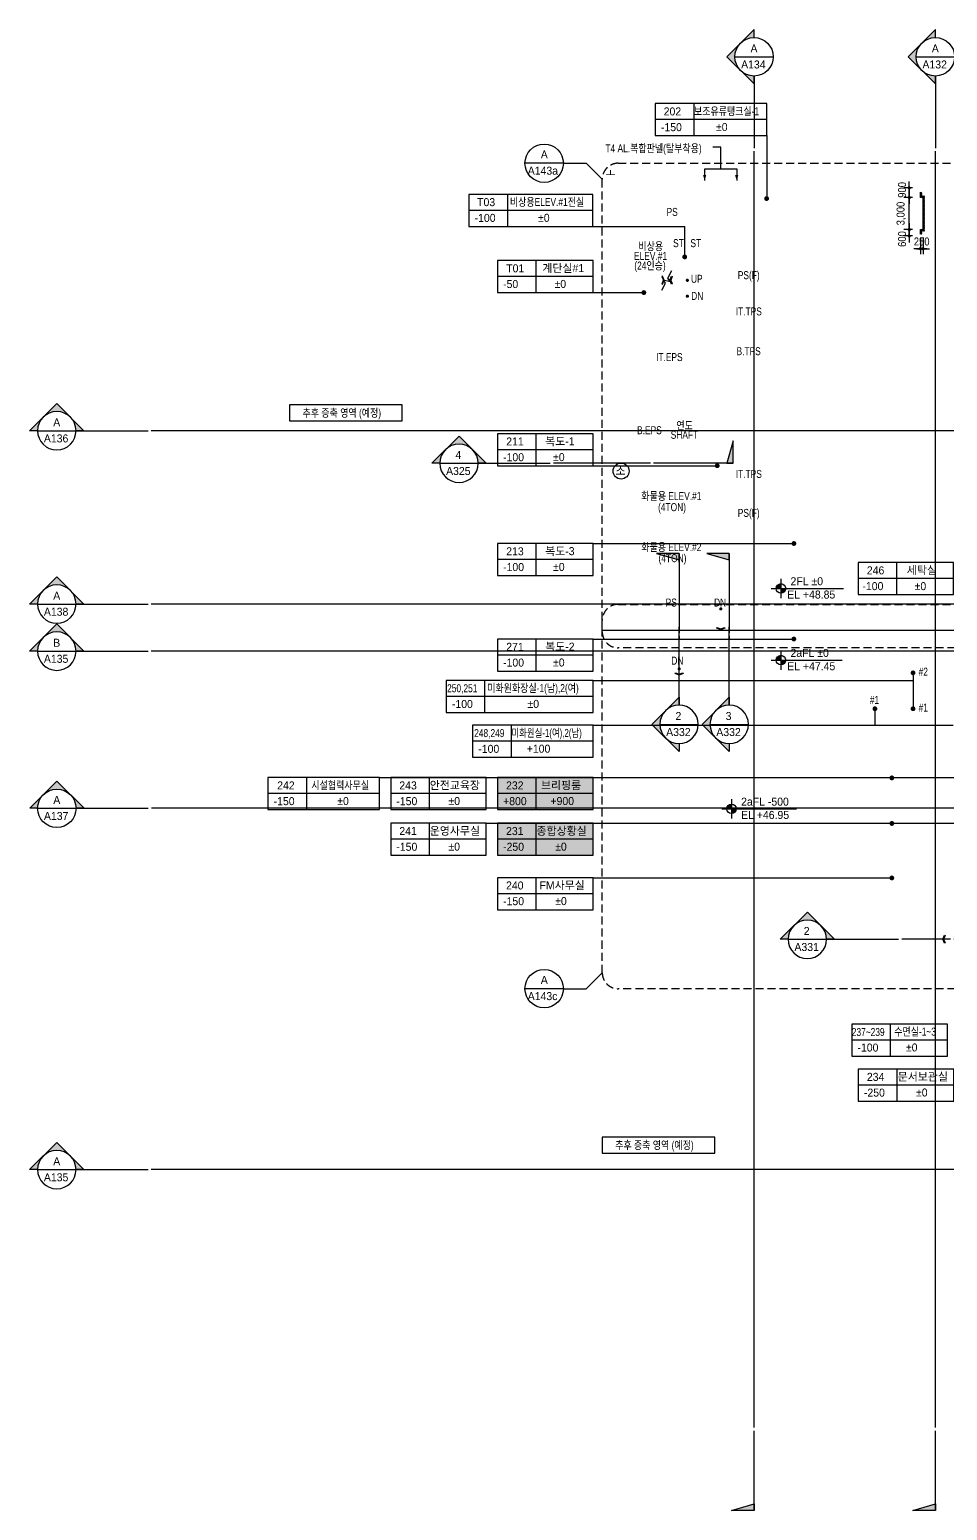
# Model space of a CAD drawing. Header units: millimetres. Extents: x 18458 to 242505, y -521583 to 1237915.
# Drawn here: x 35502 to 121496, y -153500 to -14764 of the extents above; entities that cross this region are included whole.
import ezdxf

# ---------------------------------------------------------------- set-up
doc = ezdxf.new("R2010")
doc.units = ezdxf.units.MM
doc.header["$LTSCALE"] = 300
doc.header["$MEASUREMENT"] = 0
doc.linetypes.add('HID', pattern=[2.3, 1.5, -0.8])
doc.linetypes.add('HIDDEN', pattern=[0.375, 0.25, -0.125])
for name, color, linetype in [('A-DIM', 7, 'Continuous'), ('A-ELE-5', 5, 'Continuous'), ('A-ELE-9', 9, 'Continuous'), ('A-HAT', 251, 'Continuous'), ('A-SYM', 7, 'Continuous'), ('A-SYM-1', 7, 'Continuous'), ('A-SYM-BUB', 3, 'Continuous'), ('A-SYM-LEAD', 4, 'Continuous'), ('A-SYM-LEVEL', 7, 'Continuous'), ('A-TEXT-NAME', 7, 'Continuous'), ('A-TEXT-NOTE', 7, 'Continuous'), ('EJ', 251, 'Continuous'), ('S-DIM', 7, 'Continuous'), ('계단-라인', 7, 'Continuous'), ('실명', 7, 'Continuous'), ('실명-LEAD', 7, 'Continuous'), ('인테리어공사', 253, 'Continuous'), ('절단선', 7, 'Continuous')]:
    doc.layers.add(name, color=color, linetype=linetype)
doc.styles.add('Gdim', font='Dotum.ttf', dxfattribs={"width": 0.9})
doc.styles.add('Gtx', font='Dotum.ttf')
doc.styles.get("Standard").update_dxf_attribs({"font": 'Dotum.ttf'})
doc.dimstyles.new('Gdim300a', dxfattribs={"dimscale": 300, "dimtxt": 2.5, "dimasz": 1, "dimexe": 1.7, "dimexo": 2.5, "dimgap": 1, "dimtad": 1, "dimdec": 0, "dimdsep": 46, "dimlunit": 6, "dimtxsty": 'Gdim', "dimblk1": '_CIDOT', "dimblk2": '_CIDOT', "dimsah": 1, "dimcen": 2.5, "dimdle": 2, "dimclrd": 1, "dimclre": 1, "dimclrt": 7, "dimazin": 2, "dimtfac": 1, "dimtdec": 0, "dimtix": 1, "dimtmove": 2, "dimatfit": 3, "dimldrblk": '_CIDOT', "dimfxl": 2, "dimtolj": 1, "dimtzin": 0, "dimarcsym": 0})

# ---------------------------------------------------------------- blocks, each defined once
blk = doc.blocks.new('A$Ce9732c4b')
at = {"layer": 'A-SYM'}
for p, q in [((85516, -27285), (81916, -27285)), ((85516, -27285), (87654, -27285)), ((87654, -27285), (89154, -28785))]:
    blk.add_line(p, q, dxfattribs=at)
at = {"layer": 'A-SYM', "color": 7, "linetype": 'HIDDEN', "ltscale": 10, "elevation": 0}
blk.add_lwpolyline([(90654, -27285), (135757, -27285, -0.4142136), (137257, -28785), (137257, -71185, -0.4142136), (135757, -72685), (90654, -72685, -0.4142136), (89154, -71185), (89154, -28785, -0.4142136)], format="xyb", close=True, dxfattribs=at)
at = {"layer": 'A-SYM'}
blk.add_circle((83716, -27285), 1800, dxfattribs=at)
blk = doc.blocks.new('A$Cf64e6b61')
at = {"layer": 'A-SYM'}
for p, q in [((87654, 73578), (89154, 75078)), ((85516, 73578), (81916, 73578)), ((85516, 73578), (87654, 73578))]:
    blk.add_line(p, q, dxfattribs=at)
at = {"layer": 'A-SYM', "color": 7, "linetype": 'HIDDEN', "ltscale": 10, "elevation": 0}
blk.add_lwpolyline([(90654, 109587), (135757, 109587, -0.4142136), (137257, 108087), (137257, 75078, -0.4142136), (135757, 73578), (90654, 73578, -0.4142136), (89154, 75078), (89154, 108087, -0.4142136)], format="xyb", close=True, dxfattribs=at)
at = {"layer": 'A-SYM'}
blk.add_circle((83716, 73578), 1800, dxfattribs=at)
blk = doc.blocks.new('ARROWX')
blk.add_lwpolyline([(-0.2, -0.5), (-0.29, -0.46), (-0.11, 0), (-0.29, 0.46), (-0.2, 0.5), (0, 0)], close=True)
for points in [[(-0.2, 0.5), (-0.29, 0.46), (0, 0), (-0.11, 0)], [(0, 0), (-0.11, 0), (-0.2, -0.5), (-0.29, -0.46)]]:
    blk.add_solid(points)
blk = doc.blocks.new('*U51')
at = {"layer": 'A-SYM'}
h = blk.add_hatch(color=256, dxfattribs=at)
h.paths.add_polyline_path([(6216, 30838), (6428, 30626), (6428, 30750, -0.198912)])
h.paths.add_polyline_path([(6004, 31050), (6216, 30838, -0.414214), (6216, 31263)])
h.paths.add_polyline_path([(6216, 31263, -0.198912), (6428, 31350), (6428, 31475)])
blk.add_hatch(color=256, dxfattribs=at).paths.add_polyline_path([(6078, 6778), (6428, 6878), (6428, 6778)])
at = {"layer": 'A-ELE-9'}
blk.add_line((6428, 8119), (6428, 29525), dxfattribs=at)
at = {"layer": 'A-SYM'}
for p, q in [((6428, 30750), (6428, 29625)), ((6428, 29525), (6428, 29575)), ((6428, 8069), (6428, 8119)), ((6428, 6778), (6428, 8019))]:
    blk.add_line(p, q, dxfattribs=at)
blk.add_lwpolyline([(6428, 31350), (6428, 31475), (6004, 31050), (6428, 30626), (6428, 30750)], dxfattribs=at)
blk.add_lwpolyline([(6078, 6778), (6428, 6878), (6428, 6778)], close=True, dxfattribs=at)
blk.add_circle((6428, 31050), 300, dxfattribs=at)
blk = doc.blocks.new('*U124')
at = {"layer": 'A-SYM'}
h = blk.add_hatch(color=256, dxfattribs=at)
h.paths.add_polyline_path([(6216, 30838), (6428, 30626), (6428, 30750, -0.198912)])
h.paths.add_polyline_path([(6004, 31050), (6216, 30838, -0.414214), (6216, 31263)])
h.paths.add_polyline_path([(6216, 31263, -0.198912), (6428, 31350), (6428, 31475)])
blk.add_hatch(color=256, dxfattribs=at).paths.add_polyline_path([(6078, 8352), (6428, 8452), (6428, 8352)])
at = {"layer": 'A-ELE-9'}
blk.add_line((6428, 9694), (6428, 29525), dxfattribs=at)
at = {"layer": 'A-SYM'}
for p, q in [((6428, 30750), (6428, 29625)), ((6428, 29525), (6428, 29575)), ((6428, 9644), (6428, 9694)), ((6428, 8352), (6428, 9594))]:
    blk.add_line(p, q, dxfattribs=at)
blk.add_lwpolyline([(6428, 31350), (6428, 31475), (6004, 31050), (6428, 30626), (6428, 30750)], dxfattribs=at)
blk.add_lwpolyline([(6078, 8352), (6428, 8452), (6428, 8352)], close=True, dxfattribs=at)
blk.add_circle((6428, 31050), 300, dxfattribs=at)
blk = doc.blocks.new('A$C69eff562')
at = {"layer": 'A-SYM'}
blk.add_hatch(color=256, dxfattribs=at).paths.add_polyline_path([(183690, -77385), (183090, -79485), (183690, -79485)])
h = blk.add_hatch(color=256, dxfattribs=at)
h.paths.add_polyline_path([(39326, -86449), (40599, -87721), (39853, -87721, 0.1989124)])
h.paths.add_polyline_path([(38053, -85176), (39326, -86449, 0.4142136), (36781, -86449)])
h.paths.add_polyline_path([(36781, -86449, 0.1989124), (36253, -87721), (35508, -87721)])
for p, q in [((183690, -79485), (176240, -79485)), ((39853, -87721), (46608, -87721))]:
    blk.add_line(p, q, dxfattribs=at)
blk.add_lwpolyline([(183690, -77385), (183090, -79485), (183690, -79485)], close=True, dxfattribs=at)
blk.add_lwpolyline([(36253, -87721), (35508, -87721), (38053, -85176), (40599, -87721), (39853, -87721)], dxfattribs=at)
blk.add_circle((38053, -87721), 1800, dxfattribs=at)
at = {"layer": 'A-SYM-1'}
for p, q in [((101579, -17310), (105179, -17310)), ((118568, -17310), (122168, -17310)), ((140691, -17310), (144291, -17310)), ((161578, -17310), (165178, -17310)), ((36247, -52345), (39847, -52345)), ((36247, -68585), (39847, -68585)), ((36247, -72995), (39847, -72995)), ((175940, -79485), (175640, -79485)), ((36253, -87721), (39853, -87721)), ((47208, -87721), (46908, -87721)), ((36247, -121572), (39847, -121572))]:
    blk.add_line(p, q, dxfattribs=at)
at = {"layer": 'A-SYM-1', "color": 9}
for p, q in [((161484, -79485), (175640, -79485)), ((161484, -87721), (161484, -79485)), ((161484, -87721), (47208, -87721))]:
    blk.add_line(p, q, dxfattribs=at)
at = {"layer": 'A-SYM-1', "xscale": 6, "yscale": 6, "zscale": 6}
for p in [(64812, -203612), (81800, -203612), (103924, -203612), (124811, -203612)]:
    blk.add_blockref('*U124', p, dxfattribs=at)
at = {"layer": 'A-SYM-1', "xscale": -6.00000000000005, "yscale": 6.00000000000005, "zscale": 6, "rotation": 90}
for p in [(224350, -13778), (224350, -30018), (224350, -34428), (224350, -83005)]:
    blk.add_blockref('*U51', p, dxfattribs=at)
at = {"layer": 'A-SYM-1', "color": 3, "style": 'Gtx'}
for s, p in [('A', (103048, -16902)), ('A', (120036, -16902)), ('A', (142160, -16902)), ('A', (163047, -16902)), ('A134', (102171, -18405)), ('A132', (119160, -18405)), ('A133', (141283, -18405)), ('A131', (162170, -18405)), ('A', (37716, -51937)), ('A136', (36839, -53440)), ('A', (37716, -68177)), ('A138', (36839, -69680)), ('B', (37716, -72587)), ('A135', (36839, -74090)), ('A', (37722, -87314)), ('A137', (36845, -88817)), ('A', (37716, -121165)), ('A135', (36839, -122668))]:
    blk.add_text(s, height=750, dxfattribs=at).set_placement(p)
blk = doc.blocks.new('_CIDOT')
at = {"color": 0, "linetype": 'ByBlock'}
blk.add_line((2, 0), (-1, 0), dxfattribs=at)
at = {"color": 0, "linetype": 'ByBlock', "const_width": 0.5}
blk.add_lwpolyline([(-0.25, 0, 1), (0.25, 0, 1)], format="xyb", close=True, dxfattribs=at)
blk = doc.blocks.new('*D40')
at = {"layer": 'S-DIM', "color": 1, "lineweight": -2, "transparency": 16777216}
for p, q in [((118964, -34245), (118964, -35804)), ((119214, -34245), (119214, -35804)), ((118664, -35294), (118364, -35294)), ((118964, -35294), (119214, -35294)), ((119514, -35294), (119814, -35294))]:
    blk.add_line(p, q, dxfattribs=at)
at = {"layer": 'S-DIM', "color": 1, "lineweight": -2, "transparency": 16777216, "xscale": 300, "yscale": 300, "zscale": 300, "rotation": 180}
blk.add_blockref('_CIDOT', (119214, -35294), dxfattribs=at)
at = {"layer": 'S-DIM', "color": 1, "lineweight": -2, "transparency": 16777216, "xscale": 300, "yscale": 300, "zscale": 300}
blk.add_blockref('_CIDOT', (118964, -35294), dxfattribs=at)
at = {"layer": 'S-DIM', "color": 7, "transparency": 16777216, "insert": (119089, -34619), "char_height": 750, "attachment_point": 5, "style": 'Gdim'}
blk.add_mtext('\\A1;250', dxfattribs=at)
blk = doc.blocks.new('*D41')
at = {"layer": 'S-DIM', "color": 1, "lineweight": -2, "transparency": 16777216}
for p, q in [((118214, -30495), (117417, -30495)), ((117927, -30195), (117927, -29895)), ((117927, -33495), (117927, -30495)), ((118214, -33495), (117417, -33495)), ((117927, -33795), (117927, -34095))]:
    blk.add_line(p, q, dxfattribs=at)
at = {"layer": 'S-DIM', "color": 1, "lineweight": -2, "transparency": 16777216, "xscale": 300, "yscale": 300, "zscale": 300}
for p, rotation in [((117927, -30495), 270), ((117927, -33495), 90)]:
    blk.add_blockref('_CIDOT', p, dxfattribs=dict(at, rotation=rotation))
at = {"layer": 'S-DIM', "color": 7, "transparency": 16777216, "insert": (117179, -31995), "char_height": 750, "attachment_point": 5, "rotation": 90, "style": 'Gdim'}
blk.add_mtext('\\A1;3,000', dxfattribs=at)
blk = doc.blocks.new('*D42')
at = {"layer": 'S-DIM', "color": 1, "lineweight": -2, "transparency": 16777216}
for p, q in [((117927, -33195), (117927, -32895)), ((118214, -33495), (117417, -33495)), ((118214, -34095), (117417, -34095)), ((117927, -33495), (117927, -34095)), ((117927, -34395), (117927, -34695))]:
    blk.add_line(p, q, dxfattribs=at)
at = {"layer": 'S-DIM', "color": 1, "lineweight": -2, "transparency": 16777216, "xscale": 300, "yscale": 300, "zscale": 300}
for p, rotation in [((117927, -33495), 270), ((117927, -34095), 90)]:
    blk.add_blockref('_CIDOT', p, dxfattribs=dict(at, rotation=rotation))
at = {"layer": 'S-DIM', "color": 7, "transparency": 16777216, "insert": (117252, -34386), "char_height": 750, "attachment_point": 5, "rotation": 90, "style": 'Gdim'}
blk.add_mtext('\\A1;600', dxfattribs=at)
blk = doc.blocks.new('*D43')
at = {"layer": 'S-DIM', "color": 1, "lineweight": -2, "transparency": 16777216}
for p, q in [((117927, -29295), (117927, -28995)), ((118214, -29595), (117417, -29595)), ((118214, -30495), (117417, -30495)), ((117927, -29595), (117927, -30495)), ((117927, -30795), (117927, -31095))]:
    blk.add_line(p, q, dxfattribs=at)
at = {"layer": 'S-DIM', "color": 1, "lineweight": -2, "transparency": 16777216, "xscale": 300, "yscale": 300, "zscale": 300}
for p, rotation in [((117927, -29595), 270), ((117927, -30495), 90)]:
    blk.add_blockref('_CIDOT', p, dxfattribs=dict(at, rotation=rotation))
at = {"layer": 'S-DIM', "color": 7, "transparency": 16777216, "insert": (117252, -29781), "char_height": 750, "attachment_point": 5, "rotation": 90, "style": 'Gdim'}
blk.add_mtext('\\A1;900', dxfattribs=at)
blk = doc.blocks.new('*U45')
at = {"layer": '실명-LEAD'}
blk.add_line((4571, 0), (-2400, 0), dxfattribs=at)
blk.add_lwpolyline([(4571, 1000), (-2400, 1000), (-2400, -1000), (4571, -1000)], close=True, dxfattribs=at)
blk.add_lwpolyline([(0, 1000), (0, -1000)], dxfattribs=at)
blk = doc.blocks.new('*U47')
at = {"layer": '실명-LEAD'}
blk.add_line((5349, 0), (-2400, 0), dxfattribs=at)
blk.add_lwpolyline([(5349, 1000), (-2400, 1000), (-2400, -1000), (5349, -1000)], close=True, dxfattribs=at)
blk.add_lwpolyline([(0, 1000), (0, -1000)], dxfattribs=at)
blk = doc.blocks.new('실면박스')
at = {"layer": '실명-LEAD'}
blk.add_line((3571, 0), (-2400, 0), dxfattribs=at)
blk.add_lwpolyline([(3571, 1000), (-2400, 1000), (-2400, -1000), (3571, -1000)], close=True, dxfattribs=at)
blk.add_lwpolyline([(0, 1000), (0, -1000)], dxfattribs=at)
blk = doc.blocks.new('*U46')
at = {"layer": '실명-LEAD'}
blk.add_line((6768, 0), (-2400, 0), dxfattribs=at)
blk.add_lwpolyline([(6768, 1000), (-2400, 1000), (-2400, -1000), (6768, -1000)], close=True, dxfattribs=at)
blk.add_lwpolyline([(0, 1000), (0, -1000)], dxfattribs=at)
blk = doc.blocks.new('*U48')
at = {"layer": '실명-LEAD'}
blk.add_line((5119, 0), (-2400, 0), dxfattribs=at)
blk.add_lwpolyline([(5119, 1000), (-2400, 1000), (-2400, -1000), (5119, -1000)], close=True, dxfattribs=at)
blk.add_lwpolyline([(0, 1000), (0, -1000)], dxfattribs=at)
blk = doc.blocks.new('A$Ca8767199')
at = {"layer": 'A-TEXT-NOTE'}
blk.add_circle((750, 750), 750, dxfattribs=at)
at = {"layer": 'A-TEXT-NOTE', "color": 1, "style": 'Gtx'}
blk.add_text('소', height=750, dxfattribs=at).set_placement((226, 375))
blk = doc.blocks.new('*U56')
at = {"layer": 'A-SYM'}
h = blk.add_hatch(color=256, dxfattribs=at)
h.paths.add_polyline_path([(6216, 30838), (6428, 30626), (6428, 30750, -0.198912)])
h.paths.add_polyline_path([(6004, 31050), (6216, 30838, -0.414214), (6216, 31263)])
h.paths.add_polyline_path([(6216, 31263, -0.198912), (6428, 31350), (6428, 31475)])
blk.add_hatch(color=256, dxfattribs=at).paths.add_polyline_path([(6078, 26770), (6428, 26870), (6428, 26770)])
at = {"layer": 'A-ELE-9'}
blk.add_line((6428, 28112), (6428, 29525), dxfattribs=at)
at = {"layer": 'A-SYM'}
for p, q in [((6428, 30750), (6428, 29625)), ((6428, 29525), (6428, 29575)), ((6428, 28062), (6428, 28112)), ((6428, 26770), (6428, 28012))]:
    blk.add_line(p, q, dxfattribs=at)
blk.add_lwpolyline([(6428, 31350), (6428, 31475), (6004, 31050), (6428, 30626), (6428, 30750)], dxfattribs=at)
blk.add_lwpolyline([(6078, 26770), (6428, 26870), (6428, 26770)], close=True, dxfattribs=at)
blk.add_circle((6428, 31050), 300, dxfattribs=at)
blk = doc.blocks.new('*U57')
at = {"layer": 'A-SYM'}
h = blk.add_hatch(color=256, dxfattribs=at)
h.paths.add_polyline_path([(6216, 30838), (6428, 30626), (6428, 30750, -0.198912)])
h.paths.add_polyline_path([(6004, 31050), (6216, 30838, -0.414214), (6216, 31263)])
h.paths.add_polyline_path([(6216, 31263, -0.198912), (6428, 31350), (6428, 31475)])
blk.add_hatch(color=256, dxfattribs=at).paths.add_polyline_path([(6078, 27523), (6428, 27623), (6428, 27523)])
at = {"layer": 'A-ELE-9'}
blk.add_line((6428, 28865), (6428, 29525), dxfattribs=at)
at = {"layer": 'A-SYM'}
for p, q in [((6428, 30750), (6428, 29625)), ((6428, 29525), (6428, 29575)), ((6428, 28815), (6428, 28865)), ((6428, 27523), (6428, 28765))]:
    blk.add_line(p, q, dxfattribs=at)
blk.add_lwpolyline([(6428, 31350), (6428, 31475), (6004, 31050), (6428, 30626), (6428, 30750)], dxfattribs=at)
blk.add_lwpolyline([(6078, 27523), (6428, 27623), (6428, 27523)], close=True, dxfattribs=at)
blk.add_circle((6428, 31050), 300, dxfattribs=at)
blk = doc.blocks.new('*U58')
at = {"layer": 'A-SYM'}
h = blk.add_hatch(color=256, dxfattribs=at)
h.paths.add_polyline_path([(6216, 30838), (6428, 30626), (6428, 30750, -0.198912)])
h.paths.add_polyline_path([(6004, 31050), (6216, 30838, -0.414214), (6216, 31263)])
h.paths.add_polyline_path([(6216, 31263, -0.198912), (6428, 31350), (6428, 31475)])
blk.add_hatch(color=256, dxfattribs=at).paths.add_polyline_path([(6078, 28381), (6428, 28481), (6428, 28381)])
at = {"layer": 'A-ELE-9'}
blk.add_line((6428, 29722), (6428, 29525), dxfattribs=at)
at = {"layer": 'A-SYM'}
for p, q in [((6428, 30750), (6428, 29625)), ((6428, 29672), (6428, 29722)), ((6428, 28381), (6428, 29622)), ((6428, 29525), (6428, 29575))]:
    blk.add_line(p, q, dxfattribs=at)
blk.add_lwpolyline([(6428, 31350), (6428, 31475), (6004, 31050), (6428, 30626), (6428, 30750)], dxfattribs=at)
blk.add_lwpolyline([(6078, 28381), (6428, 28481), (6428, 28381)], close=True, dxfattribs=at)
blk.add_circle((6428, 31050), 300, dxfattribs=at)

msp = doc.modelspace()

# ---------------------------------------------------------------- hatches: boundary and pattern name
at = {"layer": 'A-HAT'}
h = msp.add_hatch(dxfattribs=at)
h.set_pattern_fill('ANSI31', color=256, scale=300)
h.set_pattern_definition([(45, (-18401183.09, -1142693.314), (-26.516504294, 26.516504294), [])])
h.paths.add_polyline_path([(118964.5, -30009), (119114.5, -30009), (119114.5, -30345), (119364.5, -30345), (119364.5, -33645), (119114.5, -33645), (119114.5, -33920.8), (118964.5, -33920.8), (118964.5, -33495), (119214.5, -33495), (119214.5, -30495), (118964.5, -30495)])
at = {"layer": 'A-SYM-LEVEL'}
h = msp.add_hatch(color=256, dxfattribs=at)
h.paths.add_polyline_path([(105897.1, -66673.6, 0.41421356), (105447.1, -67123.6), (105897.1, -67123.6)])
h.paths.add_polyline_path([(106347.1, -67123.6), (105897.1, -67123.6), (105897.1, -67573.6, 0.41421356)])
h = msp.add_hatch(color=256, dxfattribs=at)
h.paths.add_polyline_path([(105897.1, -73388.6, 0.41421356), (105447.1, -73838.6), (105897.1, -73838.6)])
h.paths.add_polyline_path([(106347.1, -73838.6), (105897.1, -73838.6), (105897.1, -74288.6, 0.41421356)])
h = msp.add_hatch(color=256, dxfattribs=at)
h.paths.add_polyline_path([(101267.4, -87323, 0.41421356), (100817.4, -87773), (101267.4, -87773)])
h.paths.add_polyline_path([(101717.4, -87773), (101267.4, -87773), (101267.4, -88223, 0.41421356)])
at = {"layer": '인테리어공사', "transparency": 33554687}
h = msp.add_hatch(color=256, dxfattribs=at)
h.dxf.hatch_style = 1
h.paths.add_polyline_path([(79334.6, -84848.3), (88290.9, -84848.3), (88290.9, -87848.3), (79334.6, -87848.3)])
h = msp.add_hatch(color=256, dxfattribs=at)
h.dxf.hatch_style = 1
h.paths.add_polyline_path([(79334.6, -89120.9), (88290.9, -89120.9), (88290.9, -92120.9), (79334.6, -92120.9)])

# ---------------------------------------------------------------- linework, layer by layer
at = {"layer": 'A-DIM'}
for p, q in [((100253.6, -25783.1), (99510.7, -25783.1)), ((100253.6, -27793.3), (100253.6, -25783.1))]:
    msp.add_line(p, q, dxfattribs=at)
at = {"layer": 'A-DIM', "elevation": 0}
for points in [[(98753.6, -28895, 0, 300, 0), (98753.6, -28397, 300, 300, 0)], [(101753.6, -28895, 0, 300, 0), (101753.6, -28397, 300, 300, 0)]]:
    msp.add_lwpolyline(points, format="xyseb", dxfattribs=at)
msp.add_lwpolyline([(98753.6, -28895), (98753.6, -27793.3), (101753.6, -27793.3), (101753.6, -28901)], dxfattribs=at)
at = {"layer": 'A-SYM-1'}
for p, q in [((73932.6, -55395, 0), (77532.6, -55395, 0)), ((94553.6, -79857.3), (98153.6, -79857.3)), ((99252.1, -79857.3), (102852.1, -79857.3)), ((106572, -99995), (110172, -99995))]:
    msp.add_line(p, q, dxfattribs=at)
at = {"layer": 'A-SYM-BUB'}
msp.add_lwpolyline([(118964.5, -33920.8), (118964.5, -33495), (119214.5, -33495), (119214.5, -30495), (118964.5, -30495), (118964.5, -30009)], dxfattribs=at)
at = {"layer": 'A-SYM-LEAD'}
for p, q in [((104581.1, -24700), (104581.1, -30595)), ((88290.9, -33200.5), (96884.5, -33200.5)), ((96884.5, -36060.7), (96884.5, -33200.5)), ((88290.9, -39399.3), (93053.6, -39399.3)), ((88290.9, -55623.2), (99932.2, -55623.2)), ((88290.9, -62914.7), (107086.5, -62914.7)), ((88290.9, -71864.8), (107086.5, -71864.8)), ((88290.9, -75745), (118278.7, -75745)), ((118278.7, -75144.4), (118278.7, -78505.2)), ((114704.4, -78279.6), (114704.4, -79945)), ((88290.9, -79945), (122026.1, -79945)), ((68290.9, -84848.3), (140651.4, -84848.3)), ((78290.9, -89120.9), (135279.4, -89120.9)), ((88290.9, -94220.4), (116328.2, -94220.4))]:
    msp.add_line(p, q, dxfattribs=at)
at = {"layer": 'A-SYM-LEAD', "const_width": 224.4, "elevation": 0}
for points in [[(104445.9, -30595, 1), (104671.5, -30595, 1)], [(96771.7, -36060.7, 1), (96997.3, -36060.7, 1)], [(92940.8, -39399.3, 1), (93166.4, -39399.3, 1)], [(99819.4, -55623.2, 1), (100045, -55623.2, 1)], [(107000, -62911.2, 1), (107225.6, -62911.2, 1)], [(107000, -71861.4, 1), (107225.6, -71861.4, 1)], [(118278.7, -74918.8, 1), (118278.7, -75144.4, 1)], [(114704.4, -78279.6, 1), (114704.4, -78505.2, 1)], [(118278.7, -78279.6, 1), (118278.7, -78505.2, 1)], [(116290.9, -84756.4, 1), (116290.9, -84982, 1)], [(116290.9, -89029, 1), (116290.9, -89254.6, 1)], [(116290.9, -94128.5, 1), (116290.9, -94354.1, 1)]]:
    msp.add_lwpolyline(points, format="xyb", close=True, dxfattribs=at)
at = {"layer": 'A-SYM-LEVEL'}
for p, q in [((105897.1, -66223.6), (105897.1, -68023.6)), ((104997.1, -67123.6), (111755.7, -67123.6)), ((105897.1, -72938.6), (105897.1, -74738.6)), ((104997.1, -73838.6), (111624.1, -73838.6)), ((101267.4, -86873), (101267.4, -88673)), ((100367.4, -87773), (107345.3, -87773))]:
    msp.add_line(p, q, dxfattribs=at)
for centre in [(105897.1, -67123.6), (105897.1, -73838.6), (101267.4, -87773)]:
    msp.add_circle(centre, 450, dxfattribs=at)
at = {"layer": 'A-TEXT-NOTE', "elevation": 0}
for points in [[(59860.4, -51430.4), (70421.5, -51430.4), (70421.5, -49930.4), (59860.4, -49930.4)], [(89149.8, -120030.5), (99710.9, -120030.5), (99710.9, -118530.5), (89149.8, -118530.5)]]:
    msp.add_lwpolyline(points, close=True, dxfattribs=at)
at = {"layer": 'EJ', "linetype": 'HID', "const_width": 100, "elevation": 0}
msp.add_lwpolyline([(89153.6, -71045), (174229.1, -71045), (174229.1, -71388.5)], dxfattribs=at)
at = {"layer": '계단-라인', "const_width": 150, "elevation": 0}
for points in [[(97206.8, -38252, 1), (97056.8, -38252, 1)], [(97206.8, -39742, 1), (97056.8, -39742, 1)], [(100336.8, -69038.2, 1), (100186.8, -69038.2, 1)], [(96436.8, -74659, 1), (96286.8, -74659, 1)]]:
    msp.add_lwpolyline(points, format="xyb", close=True, dxfattribs=at)
at = {"layer": '절단선', "elevation": 0}
msp.add_lwpolyline([(94739.7, -39190.3), (95074.7, -38524.8), (94867.6, -38199.7), (95520.7, -38375.3), (95313.6, -38050.2), (95680.1, -37322)], dxfattribs=at)

# ---------------------------------------------------------------- block references
at = {"layer": 'A-DIM'}
msp.add_blockref('A$Ca8767199', (90172.8, -56870.2), dxfattribs=at)
at = {"layer": 'A-ELE-5', "xscale": 1.5, "yscale": 1.5, "zscale": 1.5}
for name, p in [('*U45', (97724.7, -23200)), ('*U47', (80266.8, -31700.5)), ('실면박스', (82934.6, -37899.3)), ('실면박스', (82934.6, -54123.2)), ('실면박스', (82934.6, -64414.7)), ('실면박스', (116723.9, -66200.7)), ('실면박스', (82934.6, -73364.8)), ('*U46', (78139.2, -77245)), ('*U48', (80612.6, -81445)), ('*U45', (61434.6, -86348.3)), ('실면박스', (72934.6, -86348.3)), ('실면박스', (82934.6, -86348.3)), ('실면박스', (72934.6, -90620.9)), ('실면박스', (82934.6, -90620.9)), ('실면박스', (82934.6, -95720.4)), ('실면박스', (116139.6, -109433.8)), ('실면박스', (116744.1, -113655.1))]:
    msp.add_blockref(name, p, dxfattribs=at)
at = {"layer": 'A-SYM-1'}
for name, p in [('A$C69eff562', (0, 0)), ('A$Ce9732c4b', (0, 0)), ('A$Cf64e6b61', (0, -178200))]:
    msp.add_blockref(name, p, dxfattribs=at)
at = {"layer": 'A-SYM-1', "xscale": -6, "yscale": 6, "zscale": 6}
for name, p, rotation in [('*U56', (262035.2, -16827.7, 0), 90), ('*U58', (57786.3, 106445.4), 180), ('*U58', (62484.9, 106445.4), 180), ('*U57', (294674.7, -61427.7), 90)]:
    msp.add_blockref(name, p, dxfattribs=dict(at, rotation=rotation))
at = {"layer": '계단-라인', "yscale": 750, "zscale": 750}
for p, xscale, rotation in [((94963.6, -38250), -750, 180), ((95503.6, -38250), 750, 180), ((100253.6, -70996.3), 750, 270), ((96353.6, -75243.7), 750, 270), ((121064.8, -99995), 750, 180)]:
    msp.add_blockref('ARROWX', p, dxfattribs=dict(at, xscale=xscale, rotation=rotation))

# ---------------------------------------------------------------- texts
at = {"insert": (89459, -27836.1, 28824.6), "char_height": 750, "width": 901.832, "attachment_point": 1}
msp.add_mtext('ㅗ', dxfattribs=at)
at = {"layer": 'A-SYM-1', "color": 3, "style": 'Gtx'}
for s, p in [('A', (83399.3, -26836.7)), ('A143a', (82176.7, -28356.6)), ('4', (75401.2, -54987.4, 0)), ('A325', (74524.5, -56490.5, 0)), ('2', (96022.2, -79449.7)), ('3', (100720.7, -79449.7)), ('A332', (95145.5, -80952.8)), ('A332', (99844.1, -80952.8)), ('2', (108040.6, -99587.4)), ('A331', (107164, -101090.5)), ('A', (83399.3, -104173.2)), ('A143c', (82176.7, -105693.2))]:
    msp.add_text(s, height=750, dxfattribs=at).set_placement(p)
at = {"layer": 'A-SYM-LEVEL', "style": 'Gtx'}
for s, p in [('2FL %%P0', (106797.1, -66823.6)), ('EL +48.85', (106490.3, -68068.6)), ('2aFL %%P0', (106797.1, -73538.6)), ('EL +47.45', (106490.3, -74783.6)), ('2aFL -500', (102167.4, -87473)), ('EL +46.95', (102167.4, -88718))]:
    msp.add_text(s, height=750, dxfattribs=at).set_placement(p)
at = {"layer": 'A-TEXT-NAME', "style": 'Gtx', "width": 0.8}
for s, p in [('T4 AL.복합판넬(탈부착용)', (89456.4, -26262.2)), ('비상용', (92542.9, -35433.9)), ('ST', (95794.3, -35145)), ('ST', (97419.3, -35145)), ('ELEV.#1', (92133, -36342.5)), ('(24인승)', (92161.1, -37245.4)), ('UP', (97471.5, -38483.1)), ('DN', (97492.2, -40090.5)), ('추후 증축 영역 (예정)', (61076.1, -51054.4)), ('SHAFT', (95572.5, -53099.5)), ('연도', (96107.2, -52239.5)), ('화물용 ELEV.#1', (92811.7, -58841.8)), ('(4TON)', (94389.2, -59878.4)), ('화물용 ELEV.#2', (92811.7, -63623.8)), ('(4TON)', (94429.9, -64660.4)), ('DN', (99631.9, -68815.1)), ('DN', (95628.9, -74261.5)), ('추후 증축 영역 (예정)', (90365.5, -119654.5))]:
    msp.add_text(s, height=750, dxfattribs=at).set_placement(p)
at = {"layer": 'A-TEXT-NAME', "linetype": 'Continuous', "style": 'Gtx', "width": 0.8}
for s, p in [('PS', (95183.9, -32220)), ('PS(F)', (101857, -38144)), ('IT.TPS', (101669.7, -41542.9)), ('IT.EPS', (94200.6, -45820)), ('B.TPS', (101736.9, -45267.9)), ('B.EPS', (92417.8, -52670)), ('IT.TPS', (101669.7, -56767.9)), ('PS(F)', (101857, -60419)), ('PS', (95099.9, -68820.4)), ('#2', (118798.9, -75296.1)), ('#1', (114228, -77945.3)), ('#1', (118798.9, -78656.9))]:
    msp.add_text(s, height=750, dxfattribs=at).set_placement(p)
at = {"layer": '실명', "color": 3, "style": 'Gtx'}
for s, p in [('202', (94912.8, -22803)), ('-150', (94656.1, -24278.9)), ('%%P0', (99815.7, -24266.8)), ('T03', (77431.8, -31303.5)), ('-100', (77198.3, -32779.4)), ('%%P0', (83141, -32767.3)), ('T01', (80160.4, -37502.3)), ('계단실#1', (83546.2, -37487.1)), ('-50', (79866, -38978.2)), ('%%P0', (84689.3, -38966.1)), ('211', (80160.4, -53726.2)), ('복도-1', (83807.8, -53711)), ('-100', (79866, -55202.1)), ('%%P0', (84547.8, -55190)), ('213', (80160.4, -64017.7)), ('복도-3', (83807.8, -64002.5)), ('-100', (79866, -65493.5)), ('%%P0', (84547.8, -65481.5)), ('246', (113949.7, -65803.7)), ('세탁실', (117695, -65788.5)), ('-100', (113536, -67279.6)), ('%%P0', (118429.6, -67279.6)), ('복도-2', (83807.8, -72952.6)), ('271', (80160.4, -72967.8)), ('-100', (79866, -74443.7)), ('%%P0', (84547.8, -74431.6)), ('-100', (75070.7, -78323.9)), ('%%P0', (82151.8, -78311.8)), ('-100', (77544, -82523.9)), ('+100', (82085.1, -82511.8)), ('242', (58698.1, -85951.3)), ('243', (70143.7, -85951.3)), ('안전교육장', (72995.3, -85936.1)), ('232', (80143.7, -85951.3)), ('브리핑룸', (83417.4, -85936.1)), ('-150', (58366, -87427.1)), ('%%P0', (64330.7, -87415.1)), ('-150', (69866, -87427.1)), ('%%P0', (74745.6, -87415.1)), ('+800', (79866, -87427.1)), ('+900', (84303.4, -87415.1)), ('241', (70143.7, -90223.9)), ('운영사무실', (72995.3, -90208.7)), ('231', (80143.7, -90223.9)), ('종합상황실', (82995.3, -90208.7)), ('-150', (69866, -91699.7)), ('%%P0', (74745.6, -91687.7)), ('-250', (79866, -91699.7)), ('%%P0', (84745.6, -91687.7)), ('240', (80143.7, -95323.4)), ('FM사무실', (83282.3, -95308.2)), ('-150', (79866, -96799.3)), ('%%P0', (84745.6, -96787.2)), ('-100', (113071, -110512.6)), ('%%P0', (117612, -110500.6)), ('234', (113953.2, -113258.1)), ('문서보관실', (116840.5, -113242.9)), ('-250', (113675.5, -114734)), ('%%P0', (118555.1, -114721.9))]:
    msp.add_text(s, height=750, dxfattribs=at).set_placement(p)
for s, width, p in [('보조유류탱크실-1', 0.8, (97746.8, -22787.8)), ('비상용ELEV.#1전실', 0.8, (80503.5, -31288.3)), ('250,251', 0.8, (74621.1, -76848)), ('미화원화장실-1(남),2(여)', 0.8, (78375.8, -76832.8)), ('248,249', 0.8, (77156.2, -81048)), ('미화원실-1(여),2(남)', 0.75, (80643.5, -81032.8)), ('시설협력사무실', 0.8, (61898.8, -85936.1)), ('수면실-1~3', 0.8, (116512.3, -109021.6)), ('237~239', 0.8, (112538.6, -109057.5))]:
    msp.add_text(s, height=750, dxfattribs=dict(at, width=width)).set_placement(p)

# ---------------------------------------------------------------- dimensions: what is measured, and where the dimension line sits
at = {"layer": 'S-DIM'}
for base, p1, p2, picture, middle in [((117927.2, -30495), (118964.5, -29595), (118964.5, -30495), '*D43', (117251.7, -29781.2)), ((117927.2, -34095), (118964.5, -33495), (118964.5, -34095), '*D42', (117251.7, -34386.4))]:
    dim = msp.add_linear_dim(base=base, p1=p1, p2=p2, angle=270, dimstyle='Gdim300a', override={"dimarcsym": 1}, dxfattribs=at)
    dim.commit()
    dim.dimension.update_dxf_attribs({"geometry": picture, "text_midpoint": middle, "dimtype": 160})
dim = msp.add_linear_dim(base=(117927.2, -30495), p1=(118964.5, -33495), p2=(118964.5, -30495), angle=90, dimstyle='Gdim300a', override={"dimarcsym": 1}, dxfattribs=at)
dim.commit()
dim.dimension.update_dxf_attribs({"geometry": '*D41', "text_midpoint": (117179.4, -31995)})
dim = msp.add_linear_dim(base=(119214.5, -35294.4), p1=(118964.5, -33495), p2=(119214.5, -33495), dimstyle='Gdim300a', override={"dimarcsym": 1}, dxfattribs=at)
dim.commit()
dim.dimension.update_dxf_attribs({"geometry": '*D40', "text_midpoint": (119089.5, -34618.9)})

doc.saveas('drawing.dxf')
